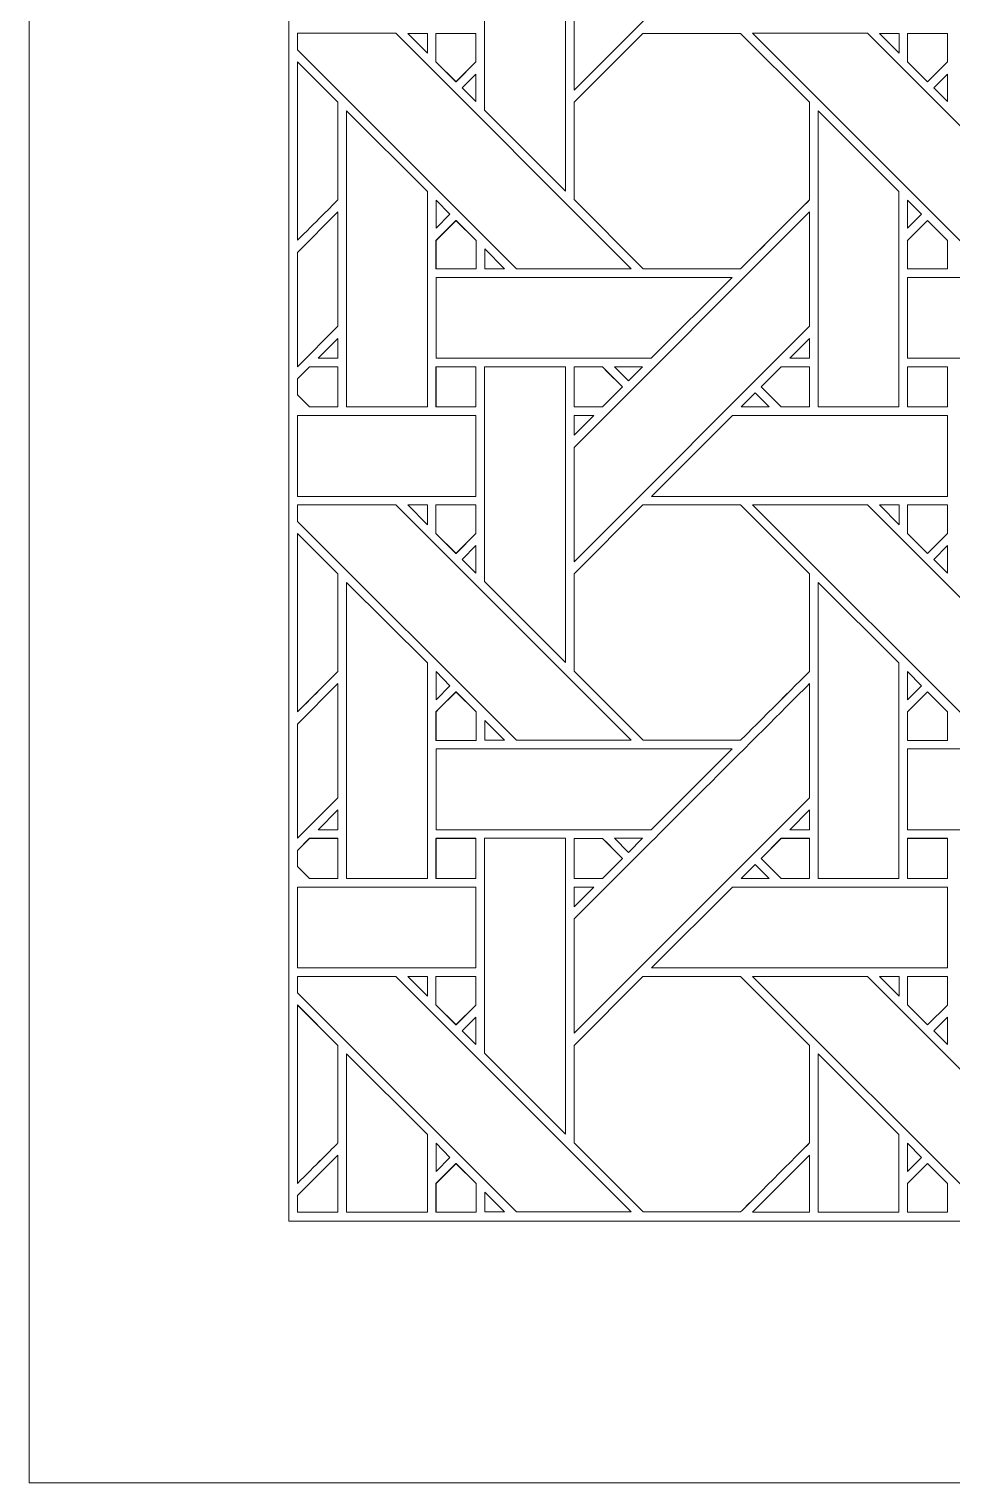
# Model space of a CAD drawing. Header units: inches. Extents: x 4.9 to 19.9, y 3.1 to 15.1.
# Drawn here: x 4.883 to 6.739, y 3.095 to 6.02 of the extents above; entities that cross this region are included whole.
import ezdxf

# ---------------------------------------------------------------- set-up
doc = ezdxf.new("R2010")
doc.units = ezdxf.units.IN
doc.header["$MEASUREMENT"] = 0
doc.layers.add('Design', color=7, linetype='Continuous', lineweight=0)

msp = doc.modelspace()

# ---------------------------------------------------------------- linework, layer by layer
at = {"layer": 'Design'}
for points, knots in [([(4.8829, 15.0948), (4.8829, 15.0948), (4.8829, 3.0948), (4.8829, 3.0948), (4.8829, 3.0948), (19.8829, 3.0948), (19.8829, 3.0948), (19.8829, 3.0948), (19.8829, 15.0948), (19.8829, 15.0948), (19.8829, 15.0948), (4.8829, 15.0948), (4.8829, 15.0948)], [0, 0, 0, 0, 1, 1, 1, 2, 2, 2, 3, 3, 3, 4, 4, 4, 4]), ([(5.4052, 14.5679), (5.4052, 14.5679), (5.4052, 3.6216), (5.4052, 3.6216), (5.4052, 3.6216), (19.3605, 3.6216), (19.3605, 3.6216), (19.3605, 3.6216), (19.3605, 14.5679), (19.3605, 14.5679), (19.3605, 14.5679), (5.4052, 14.5679), (5.4052, 14.5679)], [0, 0, 0, 0, 1, 1, 1, 2, 2, 2, 3, 3, 3, 4, 4, 4, 4]), ([(5.9793, 6.1269), (5.9793, 6.1269), (6.453, 6.6005), (6.453, 6.6005), (6.453, 6.6005), (6.453, 6.3705), (6.453, 6.3705), (6.453, 6.3705), (5.9793, 5.8968), (5.9793, 5.8968), (5.9793, 5.8968), (5.9793, 6.1269), (5.9793, 6.1269)], [0, 0, 0, 0, 1, 1, 1, 2, 2, 2, 3, 3, 3, 4, 4, 4, 4]), ([(5.9622, 6.289), (5.9622, 6.289), (5.9622, 5.6939), (5.9622, 5.6939), (5.9622, 5.6939), (5.7992, 5.8568), (5.7992, 5.8568), (5.7992, 5.8568), (5.7992, 6.289), (5.7992, 6.289), (5.7992, 6.289), (5.9622, 6.289), (5.9622, 6.289)], [0, 0, 0, 0, 1, 1, 1, 2, 2, 2, 3, 3, 3, 4, 4, 4, 4]), ([(5.4228, 5.9781), (5.4228, 5.9781), (5.4228, 6.0112), (5.4228, 6.0112), (5.4228, 6.0112), (5.6207, 6.0112), (5.6207, 6.0112), (5.6207, 6.0112), (6.0943, 5.5375), (6.0943, 5.5375), (6.0943, 5.5375), (5.8633, 5.5375), (5.8633, 5.5375), (5.8633, 5.5375), (5.4228, 5.9781), (5.4228, 5.9781)], [0, 0, 0, 0, 1, 1, 1, 2, 2, 2, 3, 3, 3, 4, 4, 4, 5, 5, 5, 5]), ([(5.6842, 6.0111), (5.6842, 6.0111), (5.6842, 5.9713), (5.6842, 5.9713), (5.6842, 5.9713), (5.6448, 6.0111), (5.6448, 6.0111), (5.6448, 6.0111), (5.6842, 6.0111), (5.6842, 6.0111)], [0, 0, 0, 0, 1, 1, 1, 2, 2, 2, 3, 3, 3, 3]), ([(5.7816, 6.0111), (5.7816, 6.0111), (5.7816, 5.9535), (5.7816, 5.9535), (5.7816, 5.9535), (5.7416, 5.9136), (5.7416, 5.9136), (5.7416, 5.9136), (5.7013, 5.9539), (5.7013, 5.9539), (5.7013, 5.9539), (5.7013, 6.0111), (5.7013, 6.0111), (5.7013, 6.0111), (5.7816, 6.0111), (5.7816, 6.0111)], [0, 0, 0, 0, 1, 1, 1, 2, 2, 2, 3, 3, 3, 4, 4, 4, 5, 5, 5, 5]), ([(5.7418, 5.9136), (5.7418, 5.9136), (5.7013, 5.9539), (5.7013, 5.9539), (5.7013, 5.9539), (5.7013, 6.0111), (5.7013, 6.0111), (5.7013, 6.0111), (5.7816, 6.0111), (5.7816, 6.0111), (5.7816, 6.0111), (5.7816, 5.9535), (5.7816, 5.9535), (5.7816, 5.9535), (5.7418, 5.9136), (5.7418, 5.9136)], [0, 0, 0, 0, 1, 1, 1, 2, 2, 2, 3, 3, 3, 4, 4, 4, 5, 5, 5, 5]), ([(6.1179, 6.0111), (6.1179, 6.0111), (6.3142, 6.0111), (6.3142, 6.0111), (6.3142, 6.0111), (6.4529, 5.8724), (6.4529, 5.8724), (6.4529, 5.8724), (6.4529, 5.6762), (6.4529, 5.6762), (6.4351, 5.6582), (6.3232, 5.5465), (6.3142, 5.5375), (6.3142, 5.5375), (6.1185, 5.5375), (6.1185, 5.5375), (6.1185, 5.5375), (5.9792, 5.6767), (5.9792, 5.6767), (5.9792, 5.6767), (5.9792, 5.8724), (5.9792, 5.8724), (5.9792, 5.8724), (6.1179, 6.0111), (6.1179, 6.0111)], [0, 0, 0, 0, 1, 1, 1, 2, 2, 2, 3, 3, 3, 4, 4, 4, 5, 5, 5, 6, 6, 6, 7, 7, 7, 8, 8, 8, 8]), ([(5.9792, 5.8724), (5.9792, 5.8724), (6.1179, 6.0111), (6.1179, 6.0111), (6.1179, 6.0111), (6.3142, 6.0111), (6.3142, 6.0111), (6.3142, 6.0111), (6.4529, 5.8724), (6.4529, 5.8724), (6.4529, 5.8724), (6.4529, 5.6762), (6.4529, 5.6762), (6.435, 5.6582), (6.3231, 5.5464), (6.3142, 5.5375), (6.3142, 5.5375), (6.1185, 5.5375), (6.1185, 5.5375), (6.1185, 5.5375), (5.9792, 5.6767), (5.9792, 5.6767), (5.9792, 5.6767), (5.9792, 5.8724), (5.9792, 5.8724)], [0, 0, 0, 0, 1, 1, 1, 2, 2, 2, 3, 3, 3, 4, 4, 4, 5, 5, 5, 6, 6, 6, 7, 7, 7, 8, 8, 8, 8]), ([(6.5694, 6.0112), (6.5694, 6.0112), (7.043, 5.5375), (7.043, 5.5375), (7.043, 5.5375), (6.812, 5.5375), (6.812, 5.5375), (6.812, 5.5375), (6.3385, 6.0112), (6.3385, 6.0112), (6.3385, 6.0112), (6.5694, 6.0112), (6.5694, 6.0112)], [0, 0, 0, 0, 1, 1, 1, 2, 2, 2, 3, 3, 3, 4, 4, 4, 4]), ([(6.633, 6.0111), (6.633, 6.0111), (6.633, 5.9713), (6.633, 5.9713), (6.633, 5.9713), (6.5935, 6.0111), (6.5935, 6.0111), (6.5935, 6.0111), (6.633, 6.0111), (6.633, 6.0111)], [0, 0, 0, 0, 1, 1, 1, 2, 2, 2, 3, 3, 3, 3]), ([(6.6501, 5.9539), (6.6501, 5.9539), (6.6501, 6.0111), (6.6501, 6.0111), (6.6501, 6.0111), (6.7304, 6.0111), (6.7304, 6.0111), (6.7304, 6.0111), (6.7304, 5.9535), (6.7304, 5.9535), (6.7304, 5.9535), (6.6904, 5.9136), (6.6904, 5.9136), (6.6904, 5.9136), (6.6501, 5.9539), (6.6501, 5.9539)], [0, 0, 0, 0, 1, 1, 1, 2, 2, 2, 3, 3, 3, 4, 4, 4, 5, 5, 5, 5]), ([(6.6904, 5.9136), (6.6904, 5.9136), (6.6501, 5.9539), (6.6501, 5.9539), (6.6501, 5.9539), (6.6501, 6.0111), (6.6501, 6.0111), (6.6501, 6.0111), (6.7304, 6.0111), (6.7304, 6.0111), (6.7304, 6.0111), (6.7304, 5.9535), (6.7304, 5.9535), (6.7304, 5.9535), (6.6904, 5.9136), (6.6904, 5.9136)], [0, 0, 0, 0, 1, 1, 1, 2, 2, 2, 3, 3, 3, 4, 4, 4, 5, 5, 5, 5]), ([(5.4228, 5.9537), (5.4228, 5.9537), (5.5041, 5.8724), (5.5041, 5.8724), (5.5041, 5.8724), (5.5041, 5.6762), (5.5041, 5.6762), (5.4944, 5.6663), (5.4566, 5.6285), (5.4228, 5.5947), (5.4228, 5.5947), (5.4228, 5.9537), (5.4228, 5.9537)], [0, 0, 0, 0, 1, 1, 1, 2, 2, 2, 3, 3, 3, 4, 4, 4, 4]), ([(5.4228, 5.9537), (5.4228, 5.9537), (5.5042, 5.8724), (5.5042, 5.8724), (5.5042, 5.8724), (5.5042, 5.6762), (5.5042, 5.6762), (5.4943, 5.6662), (5.4565, 5.6284), (5.4228, 5.5947), (5.4228, 5.5947), (5.4228, 5.9537), (5.4228, 5.9537)], [0, 0, 0, 0, 1, 1, 1, 2, 2, 2, 3, 3, 3, 4, 4, 4, 4]), ([(5.7817, 5.9293), (5.7817, 5.9293), (5.7817, 5.8741), (5.7817, 5.8741), (5.7817, 5.8741), (5.7539, 5.9015), (5.7539, 5.9015), (5.7539, 5.9015), (5.7817, 5.9293), (5.7817, 5.9293)], [0, 0, 0, 0, 1, 1, 1, 2, 2, 2, 3, 3, 3, 3]), ([(6.7304, 5.9293), (6.7304, 5.9293), (6.7304, 5.8741), (6.7304, 5.8741), (6.7304, 5.8741), (6.7027, 5.9015), (6.7027, 5.9015), (6.7027, 5.9015), (6.7304, 5.9293), (6.7304, 5.9293)], [0, 0, 0, 0, 1, 1, 1, 2, 2, 2, 3, 3, 3, 3]), ([(5.6841, 5.6932), (5.6841, 5.6932), (5.6841, 5.2595), (5.6841, 5.2595), (5.6841, 5.2595), (5.5214, 5.2595), (5.5214, 5.2595), (5.5214, 5.2595), (5.5214, 5.8553), (5.5214, 5.8553), (5.5214, 5.8553), (5.6841, 5.6932), (5.6841, 5.6932)], [0, 0, 0, 0, 1, 1, 1, 2, 2, 2, 3, 3, 3, 4, 4, 4, 4]), ([(6.6329, 5.6932), (6.6329, 5.6932), (6.6329, 5.2595), (6.6329, 5.2595), (6.6329, 5.2595), (6.4701, 5.2595), (6.4701, 5.2595), (6.4701, 5.2595), (6.4701, 5.8553), (6.4701, 5.8553), (6.4701, 5.8553), (6.6329, 5.6932), (6.6329, 5.6932)], [0, 0, 0, 0, 1, 1, 1, 2, 2, 2, 3, 3, 3, 4, 4, 4, 4]), ([(5.7015, 5.6189), (5.7015, 5.6189), (5.7015, 5.6757), (5.7015, 5.6757), (5.7015, 5.6757), (5.7296, 5.6471), (5.7296, 5.6471), (5.7296, 5.6471), (5.7015, 5.6189), (5.7015, 5.6189)], [0, 0, 0, 0, 1, 1, 1, 2, 2, 2, 3, 3, 3, 3]), ([(6.6502, 5.6189), (6.6502, 5.6189), (6.6502, 5.6757), (6.6502, 5.6757), (6.6502, 5.6757), (6.6784, 5.6471), (6.6784, 5.6471), (6.6784, 5.6471), (6.6502, 5.6189), (6.6502, 5.6189)], [0, 0, 0, 0, 1, 1, 1, 2, 2, 2, 3, 3, 3, 3]), ([(5.4228, 5.5703), (5.4228, 5.5703), (5.5042, 5.6518), (5.5042, 5.6518), (5.5042, 5.6518), (5.5042, 5.4217), (5.5042, 5.4217), (5.5042, 5.4217), (5.4228, 5.3403), (5.4228, 5.3403), (5.4228, 5.3403), (5.4228, 5.5703), (5.4228, 5.5703)], [0, 0, 0, 0, 1, 1, 1, 2, 2, 2, 3, 3, 3, 4, 4, 4, 4]), ([(5.9793, 5.1782), (5.9793, 5.1782), (6.453, 5.6518), (6.453, 5.6518), (6.453, 5.6518), (6.453, 5.4217), (6.453, 5.4217), (6.453, 5.4217), (5.9793, 4.9481), (5.9793, 4.9481), (5.9793, 4.9481), (5.9793, 5.1782), (5.9793, 5.1782)], [0, 0, 0, 0, 1, 1, 1, 2, 2, 2, 3, 3, 3, 4, 4, 4, 4]), ([(5.7013, 5.5372), (5.7013, 5.5372), (5.7013, 5.5945), (5.7013, 5.5945), (5.7013, 5.5945), (5.7416, 5.6348), (5.7416, 5.6348), (5.7416, 5.6348), (5.782, 5.5945), (5.782, 5.5945), (5.782, 5.5945), (5.782, 5.5372), (5.782, 5.5372), (5.782, 5.5372), (5.7013, 5.5372), (5.7013, 5.5372)], [0, 0, 0, 0, 1, 1, 1, 2, 2, 2, 3, 3, 3, 4, 4, 4, 5, 5, 5, 5]), ([(5.7418, 5.6349), (5.7418, 5.6349), (5.7821, 5.5946), (5.7821, 5.5946), (5.7821, 5.5946), (5.7821, 5.5373), (5.7821, 5.5373), (5.7821, 5.5373), (5.7015, 5.5373), (5.7015, 5.5373), (5.7015, 5.5373), (5.7015, 5.5946), (5.7015, 5.5946), (5.7015, 5.5946), (5.7418, 5.6349), (5.7418, 5.6349)], [0, 0, 0, 0, 1, 1, 1, 2, 2, 2, 3, 3, 3, 4, 4, 4, 5, 5, 5, 5]), ([(6.6501, 5.5372), (6.6501, 5.5372), (6.6501, 5.5945), (6.6501, 5.5945), (6.6501, 5.5945), (6.6904, 5.6349), (6.6904, 5.6349), (6.6904, 5.6349), (6.7308, 5.5945), (6.7308, 5.5945), (6.7308, 5.5945), (6.7308, 5.5372), (6.7308, 5.5372), (6.7308, 5.5372), (6.6501, 5.5372), (6.6501, 5.5372)], [0, 0, 0, 0, 1, 1, 1, 2, 2, 2, 3, 3, 3, 4, 4, 4, 5, 5, 5, 5]), ([(6.6904, 5.6349), (6.6904, 5.6349), (6.7308, 5.5945), (6.7308, 5.5945), (6.7308, 5.5945), (6.7308, 5.5372), (6.7308, 5.5372), (6.7308, 5.5372), (6.6501, 5.5372), (6.6501, 5.5372), (6.6501, 5.5372), (6.6501, 5.5945), (6.6501, 5.5945), (6.6501, 5.5945), (6.6904, 5.6349), (6.6904, 5.6349)], [0, 0, 0, 0, 1, 1, 1, 2, 2, 2, 3, 3, 3, 4, 4, 4, 5, 5, 5, 5]), ([(5.7994, 5.5375), (5.7994, 5.5375), (5.7994, 5.5773), (5.7994, 5.5773), (5.7994, 5.5773), (5.8391, 5.5375), (5.8391, 5.5375), (5.8391, 5.5375), (5.7994, 5.5375), (5.7994, 5.5375)], [0, 0, 0, 0, 1, 1, 1, 2, 2, 2, 3, 3, 3, 3]), ([(5.7015, 5.3576), (5.7015, 5.3576), (5.7015, 5.5202), (5.7015, 5.5202), (5.7015, 5.5202), (6.2972, 5.5202), (6.2972, 5.5202), (6.2972, 5.5202), (6.1344, 5.3576), (6.1344, 5.3576), (6.1344, 5.3576), (5.7015, 5.3576), (5.7015, 5.3576)], [0, 0, 0, 0, 1, 1, 1, 2, 2, 2, 3, 3, 3, 4, 4, 4, 4]), ([(6.6502, 5.3576), (6.6502, 5.3576), (6.6502, 5.5202), (6.6502, 5.5202), (6.6502, 5.5202), (7.2459, 5.5202), (7.2459, 5.5202), (7.2459, 5.5202), (7.0832, 5.3576), (7.0832, 5.3576), (7.0832, 5.3576), (6.6502, 5.3576), (6.6502, 5.3576)], [0, 0, 0, 0, 1, 1, 1, 2, 2, 2, 3, 3, 3, 4, 4, 4, 4]), ([(5.4645, 5.3576), (5.4645, 5.3576), (5.5042, 5.3973), (5.5042, 5.3973), (5.5042, 5.3973), (5.5042, 5.3576), (5.5042, 5.3576), (5.5042, 5.3576), (5.4645, 5.3576), (5.4645, 5.3576)], [0, 0, 0, 0, 1, 1, 1, 2, 2, 2, 3, 3, 3, 3]), ([(6.4132, 5.3576), (6.4132, 5.3576), (6.453, 5.3973), (6.453, 5.3973), (6.453, 5.3973), (6.453, 5.3576), (6.453, 5.3576), (6.453, 5.3576), (6.4132, 5.3576), (6.4132, 5.3576)], [0, 0, 0, 0, 1, 1, 1, 2, 2, 2, 3, 3, 3, 3]), ([(5.5042, 5.3403), (5.5042, 5.3403), (5.5042, 5.2595), (5.5042, 5.2595), (5.5042, 5.2595), (5.4471, 5.2595), (5.4471, 5.2595), (5.4471, 5.2595), (5.4228, 5.2839), (5.4228, 5.2839), (5.4228, 5.2839), (5.4228, 5.3159), (5.4228, 5.3159), (5.4228, 5.3159), (5.4472, 5.3403), (5.4472, 5.3403), (5.4472, 5.3403), (5.5042, 5.3403), (5.5042, 5.3403)], [0, 0, 0, 0, 1, 1, 1, 2, 2, 2, 3, 3, 3, 4, 4, 4, 5, 5, 5, 6, 6, 6, 6]), ([(5.447, 5.2594), (5.447, 5.2594), (5.4228, 5.2837), (5.4228, 5.2837), (5.4228, 5.2837), (5.4228, 5.3159), (5.4228, 5.3159), (5.4228, 5.3159), (5.4471, 5.3402), (5.4471, 5.3402), (5.4471, 5.3402), (5.5041, 5.3402), (5.5041, 5.3402), (5.5041, 5.3402), (5.5041, 5.2594), (5.5041, 5.2594), (5.5041, 5.2594), (5.447, 5.2594), (5.447, 5.2594)], [0, 0, 0, 0, 1, 1, 1, 2, 2, 2, 3, 3, 3, 4, 4, 4, 5, 5, 5, 6, 6, 6, 6]), ([(5.7816, 5.2594), (5.7816, 5.2594), (5.7013, 5.2594), (5.7013, 5.2594), (5.7013, 5.2594), (5.7013, 5.3402), (5.7013, 5.3402), (5.7013, 5.3402), (5.7816, 5.3402), (5.7816, 5.3402), (5.7816, 5.3402), (5.7816, 5.2594), (5.7816, 5.2594)], [0, 0, 0, 0, 1, 1, 1, 2, 2, 2, 3, 3, 3, 4, 4, 4, 4]), ([(5.7817, 5.3403), (5.7817, 5.3403), (5.7817, 5.2595), (5.7817, 5.2595), (5.7817, 5.2595), (5.7015, 5.2595), (5.7015, 5.2595), (5.7015, 5.2595), (5.7015, 5.3403), (5.7015, 5.3403), (5.7015, 5.3403), (5.7817, 5.3403), (5.7817, 5.3403)], [0, 0, 0, 0, 1, 1, 1, 2, 2, 2, 3, 3, 3, 4, 4, 4, 4]), ([(5.9622, 5.3403), (5.9622, 5.3403), (5.9622, 4.7452), (5.9622, 4.7452), (5.9622, 4.7452), (5.7992, 4.9081), (5.7992, 4.9081), (5.7992, 4.9081), (5.7992, 5.3403), (5.7992, 5.3403), (5.7992, 5.3403), (5.9622, 5.3403), (5.9622, 5.3403)], [0, 0, 0, 0, 1, 1, 1, 2, 2, 2, 3, 3, 3, 4, 4, 4, 4]), ([(6.0363, 5.3403), (6.0414, 5.3351), (6.0722, 5.3043), (6.0766, 5.2999), (6.0766, 5.2999), (6.0362, 5.2595), (6.0362, 5.2595), (6.0362, 5.2595), (5.9792, 5.2595), (5.9792, 5.2595), (5.9792, 5.2595), (5.9792, 5.3403), (5.9792, 5.3403), (5.9792, 5.3403), (6.0363, 5.3403), (6.0363, 5.3403)], [0, 0, 0, 0, 1, 1, 1, 2, 2, 2, 3, 3, 3, 4, 4, 4, 5, 5, 5, 5]), ([(6.0766, 5.2999), (6.0766, 5.2999), (6.0362, 5.2595), (6.0362, 5.2595), (6.0362, 5.2595), (5.9792, 5.2595), (5.9792, 5.2595), (5.9792, 5.2595), (5.9792, 5.3403), (5.9792, 5.3403), (5.9792, 5.3403), (6.0363, 5.3403), (6.0363, 5.3403), (6.0416, 5.335), (6.0724, 5.3042), (6.0766, 5.2999)], [0, 0, 0, 0, 1, 1, 1, 2, 2, 2, 3, 3, 3, 4, 4, 4, 5, 5, 5, 5]), ([(6.0607, 5.3403), (6.0607, 5.3403), (6.1172, 5.3403), (6.1172, 5.3403), (6.1172, 5.3403), (6.0889, 5.3121), (6.0889, 5.3121), (6.0889, 5.3121), (6.0607, 5.3403), (6.0607, 5.3403)], [0, 0, 0, 0, 1, 1, 1, 2, 2, 2, 3, 3, 3, 3]), ([(6.3958, 5.2595), (6.3958, 5.2595), (6.3554, 5.2998), (6.3554, 5.2998), (6.3554, 5.2998), (6.3959, 5.3403), (6.3959, 5.3403), (6.3959, 5.3403), (6.4529, 5.3403), (6.4529, 5.3403), (6.4529, 5.3403), (6.4529, 5.2595), (6.4529, 5.2595), (6.4529, 5.2595), (6.3958, 5.2595), (6.3958, 5.2595)], [0, 0, 0, 0, 1, 1, 1, 2, 2, 2, 3, 3, 3, 4, 4, 4, 5, 5, 5, 5]), ([(6.3554, 5.2998), (6.3554, 5.2998), (6.3959, 5.3403), (6.3959, 5.3403), (6.3959, 5.3403), (6.4529, 5.3403), (6.4529, 5.3403), (6.4529, 5.3403), (6.4529, 5.2595), (6.4529, 5.2595), (6.4529, 5.2595), (6.3958, 5.2595), (6.3958, 5.2595), (6.3958, 5.2595), (6.3554, 5.2998), (6.3554, 5.2998)], [0, 0, 0, 0, 1, 1, 1, 2, 2, 2, 3, 3, 3, 4, 4, 4, 5, 5, 5, 5]), ([(6.6501, 5.2595), (6.6501, 5.2595), (6.6501, 5.3403), (6.6501, 5.3403), (6.6501, 5.3403), (6.7304, 5.3403), (6.7304, 5.3403), (6.7304, 5.3403), (6.7304, 5.2595), (6.7304, 5.2595), (6.7304, 5.2595), (6.6501, 5.2595), (6.6501, 5.2595)], [0, 0, 0, 0, 1, 1, 1, 2, 2, 2, 3, 3, 3, 4, 4, 4, 4]), ([(6.7304, 5.3403), (6.7304, 5.3403), (6.7304, 5.2595), (6.7304, 5.2595), (6.7304, 5.2595), (6.6501, 5.2595), (6.6501, 5.2595), (6.6501, 5.2595), (6.6501, 5.3403), (6.6501, 5.3403), (6.6501, 5.3403), (6.7304, 5.3403), (6.7304, 5.3403)], [0, 0, 0, 0, 1, 1, 1, 2, 2, 2, 3, 3, 3, 4, 4, 4, 4]), ([(6.3716, 5.2595), (6.3716, 5.2595), (6.3151, 5.2595), (6.3151, 5.2595), (6.3151, 5.2595), (6.3434, 5.2878), (6.3434, 5.2878), (6.3434, 5.2878), (6.3716, 5.2595), (6.3716, 5.2595)], [0, 0, 0, 0, 1, 1, 1, 2, 2, 2, 3, 3, 3, 3]), ([(5.7817, 5.2424), (5.7817, 5.2424), (5.7817, 5.0795), (5.7817, 5.0795), (5.7817, 5.0795), (5.4228, 5.0795), (5.4228, 5.0795), (5.4228, 5.0795), (5.4228, 5.2424), (5.4228, 5.2424), (5.4228, 5.2424), (5.7817, 5.2424), (5.7817, 5.2424)], [0, 0, 0, 0, 1, 1, 1, 2, 2, 2, 3, 3, 3, 4, 4, 4, 4]), ([(6.0191, 5.2424), (6.0191, 5.2424), (5.9793, 5.2025), (5.9793, 5.2025), (5.9793, 5.2025), (5.9793, 5.2424), (5.9793, 5.2424), (5.9793, 5.2424), (6.0191, 5.2424), (6.0191, 5.2424)], [0, 0, 0, 0, 1, 1, 1, 2, 2, 2, 3, 3, 3, 3]), ([(6.298, 5.2424), (6.298, 5.2424), (6.7304, 5.2424), (6.7304, 5.2424), (6.7304, 5.2424), (6.7304, 5.0795), (6.7304, 5.0795), (6.7304, 5.0795), (6.1351, 5.0795), (6.1351, 5.0795), (6.1351, 5.0795), (6.298, 5.2424), (6.298, 5.2424)], [0, 0, 0, 0, 1, 1, 1, 2, 2, 2, 3, 3, 3, 4, 4, 4, 4]), ([(5.4228, 5.0293), (5.4228, 5.0293), (5.4228, 5.0624), (5.4228, 5.0624), (5.4228, 5.0624), (5.6207, 5.0624), (5.6207, 5.0624), (5.6207, 5.0624), (6.0943, 4.5888), (6.0943, 4.5888), (6.0943, 4.5888), (5.8633, 4.5888), (5.8633, 4.5888), (5.8633, 4.5888), (5.4228, 5.0293), (5.4228, 5.0293)], [0, 0, 0, 0, 1, 1, 1, 2, 2, 2, 3, 3, 3, 4, 4, 4, 5, 5, 5, 5]), ([(5.6842, 5.0624), (5.6842, 5.0624), (5.6842, 5.0226), (5.6842, 5.0226), (5.6842, 5.0226), (5.6448, 5.0624), (5.6448, 5.0624), (5.6448, 5.0624), (5.6842, 5.0624), (5.6842, 5.0624)], [0, 0, 0, 0, 1, 1, 1, 2, 2, 2, 3, 3, 3, 3]), ([(5.7816, 5.0624), (5.7816, 5.0624), (5.7816, 5.0048), (5.7816, 5.0048), (5.7816, 5.0048), (5.7416, 4.9648), (5.7416, 4.9648), (5.7416, 4.9648), (5.7013, 5.0052), (5.7013, 5.0052), (5.7013, 5.0052), (5.7013, 5.0624), (5.7013, 5.0624), (5.7013, 5.0624), (5.7816, 5.0624), (5.7816, 5.0624)], [0, 0, 0, 0, 1, 1, 1, 2, 2, 2, 3, 3, 3, 4, 4, 4, 5, 5, 5, 5]), ([(5.7418, 4.9649), (5.7418, 4.9649), (5.7014, 5.0052), (5.7014, 5.0052), (5.7014, 5.0052), (5.7014, 5.0624), (5.7014, 5.0624), (5.7014, 5.0624), (5.7817, 5.0624), (5.7817, 5.0624), (5.7817, 5.0624), (5.7817, 5.0048), (5.7817, 5.0048), (5.7817, 5.0048), (5.7418, 4.9649), (5.7418, 4.9649)], [0, 0, 0, 0, 1, 1, 1, 2, 2, 2, 3, 3, 3, 4, 4, 4, 5, 5, 5, 5]), ([(6.3142, 4.5888), (6.3142, 4.5888), (6.1185, 4.5888), (6.1185, 4.5888), (6.1185, 4.5888), (5.9792, 4.728), (5.9792, 4.728), (5.9792, 4.728), (5.9792, 4.9237), (5.9792, 4.9237), (5.9792, 4.9237), (6.1179, 5.0624), (6.1179, 5.0624), (6.1179, 5.0624), (6.3142, 5.0624), (6.3142, 5.0624), (6.3142, 5.0624), (6.4529, 4.9237), (6.4529, 4.9237), (6.4529, 4.9237), (6.4529, 4.7274), (6.4529, 4.7274), (6.4351, 4.7095), (6.3232, 4.5978), (6.3142, 4.5888)], [0, 0, 0, 0, 1, 1, 1, 2, 2, 2, 3, 3, 3, 4, 4, 4, 5, 5, 5, 6, 6, 6, 7, 7, 7, 8, 8, 8, 8]), ([(5.9792, 4.9237), (5.9792, 4.9237), (6.1179, 5.0624), (6.1179, 5.0624), (6.1179, 5.0624), (6.3142, 5.0624), (6.3142, 5.0624), (6.3142, 5.0624), (6.4529, 4.9237), (6.4529, 4.9237), (6.4529, 4.9237), (6.4529, 4.7274), (6.4529, 4.7274), (6.4352, 4.7096), (6.3232, 4.5978), (6.3142, 4.5888), (6.3142, 4.5888), (6.1185, 4.5888), (6.1185, 4.5888), (6.1185, 4.5888), (5.9792, 4.728), (5.9792, 4.728), (5.9792, 4.728), (5.9792, 4.9237), (5.9792, 4.9237)], [0, 0, 0, 0, 1, 1, 1, 2, 2, 2, 3, 3, 3, 4, 4, 4, 5, 5, 5, 6, 6, 6, 7, 7, 7, 8, 8, 8, 8]), ([(6.3385, 5.0624), (6.3385, 5.0624), (6.5694, 5.0624), (6.5694, 5.0624), (6.5694, 5.0624), (7.043, 4.5888), (7.043, 4.5888), (7.043, 4.5888), (6.812, 4.5888), (6.812, 4.5888), (6.812, 4.5888), (6.3385, 5.0624), (6.3385, 5.0624)], [0, 0, 0, 0, 1, 1, 1, 2, 2, 2, 3, 3, 3, 4, 4, 4, 4]), ([(6.633, 5.0624), (6.633, 5.0624), (6.633, 5.0226), (6.633, 5.0226), (6.633, 5.0226), (6.5935, 5.0624), (6.5935, 5.0624), (6.5935, 5.0624), (6.633, 5.0624), (6.633, 5.0624)], [0, 0, 0, 0, 1, 1, 1, 2, 2, 2, 3, 3, 3, 3]), ([(6.7304, 5.0624), (6.7304, 5.0624), (6.7304, 5.0048), (6.7304, 5.0048), (6.7304, 5.0048), (6.6904, 4.9648), (6.6904, 4.9648), (6.6904, 4.9648), (6.6501, 5.0052), (6.6501, 5.0052), (6.6501, 5.0052), (6.6501, 5.0624), (6.6501, 5.0624), (6.6501, 5.0624), (6.7304, 5.0624), (6.7304, 5.0624)], [0, 0, 0, 0, 1, 1, 1, 2, 2, 2, 3, 3, 3, 4, 4, 4, 5, 5, 5, 5]), ([(6.6904, 4.9648), (6.6904, 4.9648), (6.6501, 5.0052), (6.6501, 5.0052), (6.6501, 5.0052), (6.6501, 5.0624), (6.6501, 5.0624), (6.6501, 5.0624), (6.7304, 5.0624), (6.7304, 5.0624), (6.7304, 5.0624), (6.7304, 5.0048), (6.7304, 5.0048), (6.7304, 5.0048), (6.6904, 4.9648), (6.6904, 4.9648)], [0, 0, 0, 0, 1, 1, 1, 2, 2, 2, 3, 3, 3, 4, 4, 4, 5, 5, 5, 5]), ([(5.4228, 5.005), (5.4228, 5.005), (5.5041, 4.9236), (5.5041, 4.9236), (5.5041, 4.9236), (5.5041, 4.7274), (5.5041, 4.7274), (5.4944, 4.7176), (5.4566, 4.6798), (5.4228, 4.646), (5.4228, 4.646), (5.4228, 5.005), (5.4228, 5.005)], [0, 0, 0, 0, 1, 1, 1, 2, 2, 2, 3, 3, 3, 4, 4, 4, 4]), ([(5.4228, 5.005), (5.4228, 5.005), (5.5042, 4.9237), (5.5042, 4.9237), (5.5042, 4.9237), (5.5042, 4.7275), (5.5042, 4.7275), (5.4943, 4.7175), (5.4565, 4.6797), (5.4228, 4.646), (5.4228, 4.646), (5.4228, 5.005), (5.4228, 5.005)], [0, 0, 0, 0, 1, 1, 1, 2, 2, 2, 3, 3, 3, 4, 4, 4, 4]), ([(5.7817, 4.9806), (5.7817, 4.9806), (5.7817, 4.9254), (5.7817, 4.9254), (5.7817, 4.9254), (5.7539, 4.9528), (5.7539, 4.9528), (5.7539, 4.9528), (5.7817, 4.9806), (5.7817, 4.9806)], [0, 0, 0, 0, 1, 1, 1, 2, 2, 2, 3, 3, 3, 3]), ([(6.7304, 4.9806), (6.7304, 4.9806), (6.7304, 4.9254), (6.7304, 4.9254), (6.7304, 4.9254), (6.7027, 4.9528), (6.7027, 4.9528), (6.7027, 4.9528), (6.7304, 4.9806), (6.7304, 4.9806)], [0, 0, 0, 0, 1, 1, 1, 2, 2, 2, 3, 3, 3, 3]), ([(5.6841, 4.7445), (5.6841, 4.7445), (5.6841, 4.3108), (5.6841, 4.3108), (5.6841, 4.3108), (5.5214, 4.3108), (5.5214, 4.3108), (5.5214, 4.3108), (5.5214, 4.9066), (5.5214, 4.9066), (5.5214, 4.9066), (5.6841, 4.7445), (5.6841, 4.7445)], [0, 0, 0, 0, 1, 1, 1, 2, 2, 2, 3, 3, 3, 4, 4, 4, 4]), ([(6.4701, 4.3108), (6.4701, 4.3108), (6.4701, 4.9066), (6.4701, 4.9066), (6.4701, 4.9066), (6.6329, 4.7444), (6.6329, 4.7444), (6.6329, 4.7444), (6.6329, 4.3108), (6.6329, 4.3108), (6.6329, 4.3108), (6.4701, 4.3108), (6.4701, 4.3108)], [0, 0, 0, 0, 1, 1, 1, 2, 2, 2, 3, 3, 3, 4, 4, 4, 4]), ([(5.7015, 4.6702), (5.7015, 4.6702), (5.7015, 4.727), (5.7015, 4.727), (5.7015, 4.727), (5.7296, 4.6984), (5.7296, 4.6984), (5.7296, 4.6984), (5.7015, 4.6702), (5.7015, 4.6702)], [0, 0, 0, 0, 1, 1, 1, 2, 2, 2, 3, 3, 3, 3]), ([(6.6502, 4.6702), (6.6502, 4.6702), (6.6502, 4.727), (6.6502, 4.727), (6.6502, 4.727), (6.6784, 4.6984), (6.6784, 4.6984), (6.6784, 4.6984), (6.6502, 4.6702), (6.6502, 4.6702)], [0, 0, 0, 0, 1, 1, 1, 2, 2, 2, 3, 3, 3, 3]), ([(5.4228, 4.6215), (5.4228, 4.6215), (5.5042, 4.703), (5.5042, 4.703), (5.5042, 4.703), (5.5042, 4.473), (5.5042, 4.473), (5.5042, 4.473), (5.4228, 4.3916), (5.4228, 4.3916), (5.4228, 4.3916), (5.4228, 4.6215), (5.4228, 4.6215)], [0, 0, 0, 0, 1, 1, 1, 2, 2, 2, 3, 3, 3, 4, 4, 4, 4]), ([(5.7013, 4.5885), (5.7013, 4.5885), (5.7013, 4.6458), (5.7013, 4.6458), (5.7013, 4.6458), (5.7416, 4.6861), (5.7416, 4.6861), (5.7416, 4.6861), (5.782, 4.6458), (5.782, 4.6458), (5.782, 4.6458), (5.782, 4.5885), (5.782, 4.5885), (5.782, 4.5885), (5.7013, 4.5885), (5.7013, 4.5885)], [0, 0, 0, 0, 1, 1, 1, 2, 2, 2, 3, 3, 3, 4, 4, 4, 5, 5, 5, 5]), ([(5.7075, 4.6519), (5.7075, 4.6519), (5.7418, 4.6862), (5.7418, 4.6862), (5.7418, 4.6862), (5.7821, 4.6458), (5.7821, 4.6458), (5.7821, 4.6458), (5.7821, 4.5885), (5.7821, 4.5885), (5.7821, 4.5885), (5.7015, 4.5885), (5.7015, 4.5885), (5.7015, 4.5885), (5.7015, 4.6458), (5.7015, 4.6458), (5.7015, 4.6458), (5.7075, 4.6519), (5.7075, 4.6519)], [0, 0, 0, 0, 1, 1, 1, 2, 2, 2, 3, 3, 3, 4, 4, 4, 5, 5, 5, 6, 6, 6, 6]), ([(6.1157, 4.3659), (6.1652, 4.4151), (6.3975, 4.6476), (6.453, 4.703), (6.453, 4.703), (6.453, 4.473), (6.453, 4.473), (6.453, 4.473), (5.9793, 3.9994), (5.9793, 3.9994), (5.9793, 3.9994), (5.9793, 4.2294), (5.9793, 4.2294), (5.9793, 4.2294), (6.1157, 4.3659), (6.1157, 4.3659)], [0, 0, 0, 0, 1, 1, 1, 2, 2, 2, 3, 3, 3, 4, 4, 4, 5, 5, 5, 5]), ([(6.6501, 4.5885), (6.6501, 4.5885), (6.6501, 4.6458), (6.6501, 4.6458), (6.6501, 4.6458), (6.6904, 4.6861), (6.6904, 4.6861), (6.6904, 4.6861), (6.7308, 4.6458), (6.7308, 4.6458), (6.7308, 4.6458), (6.7308, 4.5885), (6.7308, 4.5885), (6.7308, 4.5885), (6.6501, 4.5885), (6.6501, 4.5885)], [0, 0, 0, 0, 1, 1, 1, 2, 2, 2, 3, 3, 3, 4, 4, 4, 5, 5, 5, 5]), ([(6.6501, 4.5885), (6.6501, 4.5885), (6.6501, 4.6458), (6.6501, 4.6458), (6.6501, 4.6458), (6.6904, 4.6861), (6.6904, 4.6861), (6.6904, 4.6861), (6.7308, 4.6458), (6.7308, 4.6458), (6.7308, 4.6458), (6.7308, 4.5885), (6.7308, 4.5885), (6.7308, 4.5885), (6.6501, 4.5885), (6.6501, 4.5885)], [0, 0, 0, 0, 1, 1, 1, 2, 2, 2, 3, 3, 3, 4, 4, 4, 5, 5, 5, 5]), ([(5.7994, 4.5888), (5.7994, 4.5888), (5.7994, 4.6285), (5.7994, 4.6285), (5.7994, 4.6285), (5.8391, 4.5888), (5.8391, 4.5888), (5.8391, 4.5888), (5.7994, 4.5888), (5.7994, 4.5888)], [0, 0, 0, 0, 1, 1, 1, 2, 2, 2, 3, 3, 3, 3]), ([(5.7015, 4.4088), (5.7015, 4.4088), (5.7015, 4.5715), (5.7015, 4.5715), (5.7015, 4.5715), (6.2972, 4.5715), (6.2972, 4.5715), (6.2972, 4.5715), (6.1344, 4.4088), (6.1344, 4.4088), (6.1344, 4.4088), (5.7015, 4.4088), (5.7015, 4.4088)], [0, 0, 0, 0, 1, 1, 1, 2, 2, 2, 3, 3, 3, 4, 4, 4, 4]), ([(6.6502, 4.4088), (6.6502, 4.4088), (6.6502, 4.5715), (6.6502, 4.5715), (6.6502, 4.5715), (7.2459, 4.5715), (7.2459, 4.5715), (7.2459, 4.5715), (7.0831, 4.4088), (7.0831, 4.4088), (7.0831, 4.4088), (6.6502, 4.4088), (6.6502, 4.4088)], [0, 0, 0, 0, 1, 1, 1, 2, 2, 2, 3, 3, 3, 4, 4, 4, 4]), ([(5.4645, 4.4089), (5.4645, 4.4089), (5.5042, 4.4486), (5.5042, 4.4486), (5.5042, 4.4486), (5.5042, 4.4089), (5.5042, 4.4089), (5.5042, 4.4089), (5.4645, 4.4089), (5.4645, 4.4089)], [0, 0, 0, 0, 1, 1, 1, 2, 2, 2, 3, 3, 3, 3]), ([(6.4132, 4.4089), (6.4132, 4.4089), (6.453, 4.4486), (6.453, 4.4486), (6.453, 4.4486), (6.453, 4.4089), (6.453, 4.4089), (6.453, 4.4089), (6.4132, 4.4089), (6.4132, 4.4089)], [0, 0, 0, 0, 1, 1, 1, 2, 2, 2, 3, 3, 3, 3]), ([(5.5042, 4.3916), (5.5042, 4.3916), (5.5042, 4.3108), (5.5042, 4.3108), (5.5042, 4.3108), (5.4471, 4.3108), (5.4471, 4.3108), (5.4471, 4.3108), (5.4228, 4.3351), (5.4228, 4.3351), (5.4228, 4.3351), (5.4228, 4.3672), (5.4228, 4.3672), (5.4228, 4.3672), (5.4472, 4.3916), (5.4472, 4.3916), (5.4472, 4.3916), (5.5042, 4.3916), (5.5042, 4.3916)], [0, 0, 0, 0, 1, 1, 1, 2, 2, 2, 3, 3, 3, 4, 4, 4, 5, 5, 5, 6, 6, 6, 6]), ([(5.4228, 4.3672), (5.4228, 4.3672), (5.4471, 4.3915), (5.4471, 4.3915), (5.4471, 4.3915), (5.5041, 4.3915), (5.5041, 4.3915), (5.5041, 4.3915), (5.5041, 4.3107), (5.5041, 4.3107), (5.5041, 4.3107), (5.447, 4.3107), (5.447, 4.3107), (5.447, 4.3107), (5.4228, 4.3349), (5.4228, 4.3349), (5.4228, 4.3349), (5.4228, 4.3672), (5.4228, 4.3672)], [0, 0, 0, 0, 1, 1, 1, 2, 2, 2, 3, 3, 3, 4, 4, 4, 5, 5, 5, 6, 6, 6, 6]), ([(5.7816, 4.3915), (5.7816, 4.3915), (5.7816, 4.3107), (5.7816, 4.3107), (5.7816, 4.3107), (5.7013, 4.3107), (5.7013, 4.3107), (5.7013, 4.3107), (5.7013, 4.3915), (5.7013, 4.3915), (5.7013, 4.3915), (5.7816, 4.3915), (5.7816, 4.3915)], [0, 0, 0, 0, 1, 1, 1, 2, 2, 2, 3, 3, 3, 4, 4, 4, 4]), ([(5.7817, 4.3916), (5.7817, 4.3916), (5.7817, 4.3108), (5.7817, 4.3108), (5.7817, 4.3108), (5.7015, 4.3108), (5.7015, 4.3108), (5.7015, 4.3108), (5.7015, 4.3916), (5.7015, 4.3916), (5.7015, 4.3916), (5.7817, 4.3916), (5.7817, 4.3916)], [0, 0, 0, 0, 1, 1, 1, 2, 2, 2, 3, 3, 3, 4, 4, 4, 4]), ([(5.9622, 4.3916), (5.9622, 4.3916), (5.9622, 3.7964), (5.9622, 3.7964), (5.9622, 3.7964), (5.7992, 3.9594), (5.7992, 3.9594), (5.7992, 3.9594), (5.7992, 4.3916), (5.7992, 4.3916), (5.7992, 4.3916), (5.9622, 4.3916), (5.9622, 4.3916)], [0, 0, 0, 0, 1, 1, 1, 2, 2, 2, 3, 3, 3, 4, 4, 4, 4]), ([(6.0766, 4.3511), (6.0766, 4.3511), (6.0362, 4.3107), (6.0362, 4.3107), (6.0362, 4.3107), (5.9793, 4.3107), (5.9793, 4.3107), (5.9793, 4.3107), (5.9793, 4.3915), (5.9793, 4.3915), (5.9793, 4.3915), (6.0364, 4.3915), (6.0364, 4.3915), (6.0415, 4.3864), (6.0722, 4.3556), (6.0766, 4.3511)], [0, 0, 0, 0, 1, 1, 1, 2, 2, 2, 3, 3, 3, 4, 4, 4, 5, 5, 5, 5]), ([(6.0767, 4.3512), (6.0767, 4.3512), (6.0362, 4.3107), (6.0362, 4.3107), (6.0362, 4.3107), (5.9793, 4.3107), (5.9793, 4.3107), (5.9793, 4.3107), (5.9793, 4.3915), (5.9793, 4.3915), (5.9793, 4.3915), (6.0364, 4.3915), (6.0364, 4.3915), (6.0364, 4.3915), (6.0767, 4.3512), (6.0767, 4.3512)], [0, 0, 0, 0, 1, 1, 1, 2, 2, 2, 3, 3, 3, 4, 4, 4, 5, 5, 5, 5]), ([(6.0607, 4.3916), (6.0607, 4.3916), (6.1172, 4.3916), (6.1172, 4.3916), (6.1172, 4.3916), (6.0889, 4.3634), (6.0889, 4.3634), (6.0889, 4.3634), (6.0607, 4.3916), (6.0607, 4.3916)], [0, 0, 0, 0, 1, 1, 1, 2, 2, 2, 3, 3, 3, 3]), ([(6.4529, 4.3915), (6.4529, 4.3915), (6.4529, 4.3107), (6.4529, 4.3107), (6.4529, 4.3107), (6.3958, 4.3107), (6.3958, 4.3107), (6.3958, 4.3107), (6.3554, 4.3511), (6.3554, 4.3511), (6.3554, 4.3511), (6.3958, 4.3915), (6.3958, 4.3915), (6.3958, 4.3915), (6.4529, 4.3915), (6.4529, 4.3915)], [0, 0, 0, 0, 1, 1, 1, 2, 2, 2, 3, 3, 3, 4, 4, 4, 5, 5, 5, 5]), ([(6.3555, 4.3512), (6.3555, 4.3512), (6.3959, 4.3916), (6.3959, 4.3916), (6.3959, 4.3916), (6.453, 4.3916), (6.453, 4.3916), (6.453, 4.3916), (6.453, 4.3108), (6.453, 4.3108), (6.453, 4.3108), (6.3959, 4.3108), (6.3959, 4.3108), (6.3959, 4.3108), (6.3555, 4.3512), (6.3555, 4.3512)], [0, 0, 0, 0, 1, 1, 1, 2, 2, 2, 3, 3, 3, 4, 4, 4, 5, 5, 5, 5]), ([(6.7303, 4.3915), (6.7303, 4.3915), (6.7303, 4.3107), (6.7303, 4.3107), (6.7303, 4.3107), (6.6501, 4.3107), (6.6501, 4.3107), (6.6501, 4.3107), (6.6501, 4.3915), (6.6501, 4.3915), (6.6501, 4.3915), (6.7303, 4.3915), (6.7303, 4.3915)], [0, 0, 0, 0, 1, 1, 1, 2, 2, 2, 3, 3, 3, 4, 4, 4, 4]), ([(6.6502, 4.3108), (6.6502, 4.3108), (6.6502, 4.3916), (6.6502, 4.3916), (6.6502, 4.3916), (6.7304, 4.3916), (6.7304, 4.3916), (6.7304, 4.3916), (6.7304, 4.3108), (6.7304, 4.3108), (6.7304, 4.3108), (6.6502, 4.3108), (6.6502, 4.3108)], [0, 0, 0, 0, 1, 1, 1, 2, 2, 2, 3, 3, 3, 4, 4, 4, 4]), ([(6.3716, 4.3108), (6.3716, 4.3108), (6.3151, 4.3108), (6.3151, 4.3108), (6.3151, 4.3108), (6.3434, 4.339), (6.3434, 4.339), (6.3434, 4.339), (6.3716, 4.3108), (6.3716, 4.3108)], [0, 0, 0, 0, 1, 1, 1, 2, 2, 2, 3, 3, 3, 3]), ([(5.7817, 4.2936), (5.7817, 4.2936), (5.7817, 4.1308), (5.7817, 4.1308), (5.7817, 4.1308), (5.4228, 4.1308), (5.4228, 4.1308), (5.4228, 4.1308), (5.4228, 4.2936), (5.4228, 4.2936), (5.4228, 4.2936), (5.7817, 4.2936), (5.7817, 4.2936)], [0, 0, 0, 0, 1, 1, 1, 2, 2, 2, 3, 3, 3, 4, 4, 4, 4]), ([(6.0191, 4.2936), (6.0191, 4.2936), (5.9793, 4.2538), (5.9793, 4.2538), (5.9793, 4.2538), (5.9793, 4.2936), (5.9793, 4.2936), (5.9793, 4.2936), (6.0191, 4.2936), (6.0191, 4.2936)], [0, 0, 0, 0, 1, 1, 1, 2, 2, 2, 3, 3, 3, 3]), ([(6.1351, 4.1308), (6.1351, 4.1308), (6.298, 4.2936), (6.298, 4.2936), (6.298, 4.2936), (6.7304, 4.2936), (6.7304, 4.2936), (6.7304, 4.2936), (6.7304, 4.1308), (6.7304, 4.1308), (6.7304, 4.1308), (6.1351, 4.1308), (6.1351, 4.1308)], [0, 0, 0, 0, 1, 1, 1, 2, 2, 2, 3, 3, 3, 4, 4, 4, 4]), ([(5.4228, 4.0806), (5.4228, 4.0806), (5.4228, 4.1137), (5.4228, 4.1137), (5.4228, 4.1137), (5.6207, 4.1137), (5.6207, 4.1137), (5.6207, 4.1137), (6.0943, 3.64), (6.0943, 3.64), (6.0943, 3.64), (5.8633, 3.64), (5.8633, 3.64), (5.8633, 3.64), (5.4228, 4.0806), (5.4228, 4.0806)], [0, 0, 0, 0, 1, 1, 1, 2, 2, 2, 3, 3, 3, 4, 4, 4, 5, 5, 5, 5]), ([(5.6842, 4.1137), (5.6842, 4.1137), (5.6842, 4.0739), (5.6842, 4.0739), (5.6842, 4.0739), (5.6448, 4.1137), (5.6448, 4.1137), (5.6448, 4.1137), (5.6842, 4.1137), (5.6842, 4.1137)], [0, 0, 0, 0, 1, 1, 1, 2, 2, 2, 3, 3, 3, 3]), ([(5.7816, 4.1136), (5.7816, 4.1136), (5.7816, 4.056), (5.7816, 4.056), (5.7816, 4.056), (5.7416, 4.0161), (5.7416, 4.0161), (5.7416, 4.0161), (5.7013, 4.0564), (5.7013, 4.0564), (5.7013, 4.0564), (5.7013, 4.1136), (5.7013, 4.1136), (5.7013, 4.1136), (5.7816, 4.1136), (5.7816, 4.1136)], [0, 0, 0, 0, 1, 1, 1, 2, 2, 2, 3, 3, 3, 4, 4, 4, 5, 5, 5, 5]), ([(5.7418, 4.0162), (5.7418, 4.0162), (5.7014, 4.0565), (5.7014, 4.0565), (5.7014, 4.0565), (5.7014, 4.1137), (5.7014, 4.1137), (5.7014, 4.1137), (5.7817, 4.1137), (5.7817, 4.1137), (5.7817, 4.1137), (5.7817, 4.0561), (5.7817, 4.0561), (5.7817, 4.0561), (5.7418, 4.0162), (5.7418, 4.0162)], [0, 0, 0, 0, 1, 1, 1, 2, 2, 2, 3, 3, 3, 4, 4, 4, 5, 5, 5, 5]), ([(6.1179, 4.1136), (6.1179, 4.1136), (6.3142, 4.1136), (6.3142, 4.1136), (6.3142, 4.1136), (6.4529, 3.9749), (6.4529, 3.9749), (6.4529, 3.9749), (6.4529, 3.7787), (6.4529, 3.7787), (6.4351, 3.7608), (6.3232, 3.649), (6.3143, 3.64), (6.3143, 3.64), (6.1185, 3.64), (6.1185, 3.64), (6.1185, 3.64), (5.9792, 3.7792), (5.9792, 3.7792), (5.9792, 3.7792), (5.9792, 3.9749), (5.9792, 3.9749), (5.9792, 3.9749), (6.1179, 4.1136), (6.1179, 4.1136)], [0, 0, 0, 0, 1, 1, 1, 2, 2, 2, 3, 3, 3, 4, 4, 4, 5, 5, 5, 6, 6, 6, 7, 7, 7, 8, 8, 8, 8]), ([(5.9793, 3.975), (5.9793, 3.975), (6.1179, 4.1136), (6.1179, 4.1136), (6.1179, 4.1136), (6.3142, 4.1136), (6.3142, 4.1136), (6.3142, 4.1136), (6.4529, 3.9749), (6.4529, 3.9749), (6.4529, 3.9749), (6.4529, 3.7787), (6.4529, 3.7787), (6.435, 3.7607), (6.3232, 3.6489), (6.3143, 3.64), (6.3143, 3.64), (6.1185, 3.64), (6.1185, 3.64), (6.1185, 3.64), (5.9793, 3.7793), (5.9793, 3.7793), (5.9793, 3.7793), (5.9793, 3.975), (5.9793, 3.975)], [0, 0, 0, 0, 1, 1, 1, 2, 2, 2, 3, 3, 3, 4, 4, 4, 5, 5, 5, 6, 6, 6, 7, 7, 7, 8, 8, 8, 8]), ([(6.3385, 4.1137), (6.3385, 4.1137), (6.5694, 4.1137), (6.5694, 4.1137), (6.5694, 4.1137), (7.043, 3.64), (7.043, 3.64), (7.043, 3.64), (6.812, 3.64), (6.812, 3.64), (6.812, 3.64), (6.3385, 4.1137), (6.3385, 4.1137)], [0, 0, 0, 0, 1, 1, 1, 2, 2, 2, 3, 3, 3, 4, 4, 4, 4]), ([(6.633, 4.1137), (6.633, 4.1137), (6.633, 4.0739), (6.633, 4.0739), (6.633, 4.0739), (6.5935, 4.1137), (6.5935, 4.1137), (6.5935, 4.1137), (6.633, 4.1137), (6.633, 4.1137)], [0, 0, 0, 0, 1, 1, 1, 2, 2, 2, 3, 3, 3, 3]), ([(6.6501, 4.1137), (6.6501, 4.1137), (6.7303, 4.1137), (6.7303, 4.1137), (6.7303, 4.1137), (6.7303, 4.0561), (6.7303, 4.0561), (6.7303, 4.0561), (6.6904, 4.0161), (6.6904, 4.0161), (6.6904, 4.0161), (6.6501, 4.0564), (6.6501, 4.0564), (6.6501, 4.0564), (6.6501, 4.1137), (6.6501, 4.1137)], [0, 0, 0, 0, 1, 1, 1, 2, 2, 2, 3, 3, 3, 4, 4, 4, 5, 5, 5, 5]), ([(6.6905, 4.0162), (6.6905, 4.0162), (6.6501, 4.0564), (6.6501, 4.0564), (6.6501, 4.0564), (6.6501, 4.1137), (6.6501, 4.1137), (6.6501, 4.1137), (6.7303, 4.1137), (6.7303, 4.1137), (6.7303, 4.1137), (6.7303, 4.0561), (6.7303, 4.0561), (6.7303, 4.0561), (6.6905, 4.0162), (6.6905, 4.0162)], [0, 0, 0, 0, 1, 1, 1, 2, 2, 2, 3, 3, 3, 4, 4, 4, 5, 5, 5, 5]), ([(5.4228, 4.0564), (5.4228, 4.0564), (5.5042, 3.975), (5.5042, 3.975), (5.5042, 3.975), (5.5042, 3.7787), (5.5042, 3.7787), (5.4944, 3.7689), (5.4566, 3.7311), (5.4228, 3.6973), (5.4228, 3.6973), (5.4228, 4.0564), (5.4228, 4.0564)], [0, 0, 0, 0, 1, 1, 1, 2, 2, 2, 3, 3, 3, 4, 4, 4, 4]), ([(5.4228, 4.0562), (5.4228, 4.0562), (5.5041, 3.9749), (5.5041, 3.9749), (5.5041, 3.9749), (5.5041, 3.7787), (5.5041, 3.7787), (5.4944, 3.7689), (5.4566, 3.7311), (5.4228, 3.6973), (5.4228, 3.6973), (5.4228, 4.0562), (5.4228, 4.0562)], [0, 0, 0, 0, 1, 1, 1, 2, 2, 2, 3, 3, 3, 4, 4, 4, 4]), ([(5.7817, 4.0318), (5.7817, 4.0318), (5.7817, 3.9767), (5.7817, 3.9767), (5.7817, 3.9767), (5.7539, 4.0041), (5.7539, 4.0041), (5.7539, 4.0041), (5.7817, 4.0318), (5.7817, 4.0318)], [0, 0, 0, 0, 1, 1, 1, 2, 2, 2, 3, 3, 3, 3]), ([(6.7304, 4.0318), (6.7304, 4.0318), (6.7304, 3.9767), (6.7304, 3.9767), (6.7304, 3.9767), (6.7027, 4.0041), (6.7027, 4.0041), (6.7027, 4.0041), (6.7304, 4.0318), (6.7304, 4.0318)], [0, 0, 0, 0, 1, 1, 1, 2, 2, 2, 3, 3, 3, 3]), ([(5.5214, 3.6398), (5.5214, 3.6398), (5.5214, 3.9579), (5.5214, 3.9579), (5.5214, 3.9579), (5.6841, 3.7957), (5.6841, 3.7957), (5.6841, 3.7957), (5.6841, 3.6398), (5.6841, 3.6398), (5.6841, 3.6398), (5.5214, 3.6398), (5.5214, 3.6398)], [0, 0, 0, 0, 1, 1, 1, 2, 2, 2, 3, 3, 3, 4, 4, 4, 4]), ([(6.4701, 3.6398), (6.4701, 3.6398), (6.4701, 3.9579), (6.4701, 3.9579), (6.4701, 3.9579), (6.6329, 3.7957), (6.6329, 3.7957), (6.6329, 3.7957), (6.6329, 3.6398), (6.6329, 3.6398), (6.6329, 3.6398), (6.4701, 3.6398), (6.4701, 3.6398)], [0, 0, 0, 0, 1, 1, 1, 2, 2, 2, 3, 3, 3, 4, 4, 4, 4]), ([(5.7015, 3.7215), (5.7015, 3.7215), (5.7015, 3.7782), (5.7015, 3.7782), (5.7015, 3.7782), (5.7296, 3.7497), (5.7296, 3.7497), (5.7296, 3.7497), (5.7015, 3.7215), (5.7015, 3.7215)], [0, 0, 0, 0, 1, 1, 1, 2, 2, 2, 3, 3, 3, 3]), ([(6.6502, 3.7215), (6.6502, 3.7215), (6.6502, 3.7782), (6.6502, 3.7782), (6.6502, 3.7782), (6.6784, 3.7497), (6.6784, 3.7497), (6.6784, 3.7497), (6.6502, 3.7215), (6.6502, 3.7215)], [0, 0, 0, 0, 1, 1, 1, 2, 2, 2, 3, 3, 3, 3]), ([(5.4228, 3.6728), (5.4228, 3.6728), (5.5042, 3.7543), (5.5042, 3.7543), (5.5042, 3.7543), (5.5042, 3.6398), (5.5042, 3.6398), (5.5042, 3.6398), (5.4228, 3.6398), (5.4228, 3.6398), (5.4228, 3.6398), (5.4228, 3.6728), (5.4228, 3.6728)], [0, 0, 0, 0, 1, 1, 1, 2, 2, 2, 3, 3, 3, 4, 4, 4, 4]), ([(6.453, 3.7543), (6.453, 3.7543), (6.453, 3.6398), (6.453, 3.6398), (6.453, 3.6398), (6.3385, 3.6398), (6.3385, 3.6398), (6.3385, 3.6398), (6.453, 3.7543), (6.453, 3.7543)], [0, 0, 0, 0, 1, 1, 1, 2, 2, 2, 3, 3, 3, 3]), ([(5.7013, 3.6398), (5.7013, 3.6398), (5.7013, 3.697), (5.7013, 3.697), (5.7013, 3.697), (5.7416, 3.7374), (5.7416, 3.7374), (5.7416, 3.7374), (5.782, 3.697), (5.782, 3.697), (5.782, 3.697), (5.782, 3.6398), (5.782, 3.6398), (5.782, 3.6398), (5.7013, 3.6398), (5.7013, 3.6398)], [0, 0, 0, 0, 1, 1, 1, 2, 2, 2, 3, 3, 3, 4, 4, 4, 5, 5, 5, 5]), ([(5.7418, 3.7374), (5.7418, 3.7374), (5.7821, 3.6971), (5.7821, 3.6971), (5.7821, 3.6971), (5.7821, 3.6398), (5.7821, 3.6398), (5.7821, 3.6398), (5.7015, 3.6398), (5.7015, 3.6398), (5.7015, 3.6398), (5.7015, 3.6971), (5.7015, 3.6971), (5.7015, 3.6971), (5.7418, 3.7374), (5.7418, 3.7374)], [0, 0, 0, 0, 1, 1, 1, 2, 2, 2, 3, 3, 3, 4, 4, 4, 5, 5, 5, 5]), ([(6.6501, 3.6398), (6.6501, 3.6398), (6.6501, 3.6971), (6.6501, 3.6971), (6.6501, 3.6971), (6.6904, 3.7374), (6.6904, 3.7374), (6.6904, 3.7374), (6.7308, 3.6971), (6.7308, 3.6971), (6.7308, 3.6971), (6.7308, 3.6398), (6.7308, 3.6398), (6.7308, 3.6398), (6.6501, 3.6398), (6.6501, 3.6398)], [0, 0, 0, 0, 1, 1, 1, 2, 2, 2, 3, 3, 3, 4, 4, 4, 5, 5, 5, 5]), ([(6.6904, 3.7374), (6.6904, 3.7374), (6.7308, 3.6971), (6.7308, 3.6971), (6.7308, 3.6971), (6.7308, 3.6398), (6.7308, 3.6398), (6.7308, 3.6398), (6.6501, 3.6398), (6.6501, 3.6398), (6.6501, 3.6398), (6.6501, 3.6971), (6.6501, 3.6971), (6.6501, 3.6971), (6.6904, 3.7374), (6.6904, 3.7374)], [0, 0, 0, 0, 1, 1, 1, 2, 2, 2, 3, 3, 3, 4, 4, 4, 5, 5, 5, 5]), ([(5.8391, 3.64), (5.8391, 3.64), (5.7994, 3.64), (5.7994, 3.64), (5.7994, 3.64), (5.7994, 3.6798), (5.7994, 3.6798), (5.7994, 3.6798), (5.8391, 3.64), (5.8391, 3.64)], [0, 0, 0, 0, 1, 1, 1, 2, 2, 2, 3, 3, 3, 3])]:
    msp.add_open_spline(points, degree=3, knots=knots, dxfattribs=at)

doc.saveas('drawing.dxf')
